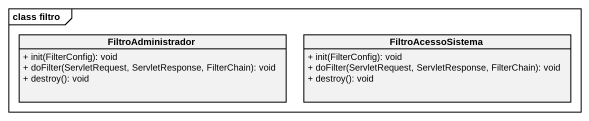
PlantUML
@startuml
mainframe class filtro
hide circle
hide empty members
skinparam classAttributeIconSize 0
class FiltroAdministrador {
  + init(FilterConfig): void
  + doFilter(ServletRequest, ServletResponse, FilterChain): void
  + destroy(): void
}
class FiltroAcessoSistema {
  + init(FilterConfig): void
  + doFilter(ServletRequest, ServletResponse, FilterChain): void
  + destroy(): void
}
@enduml
